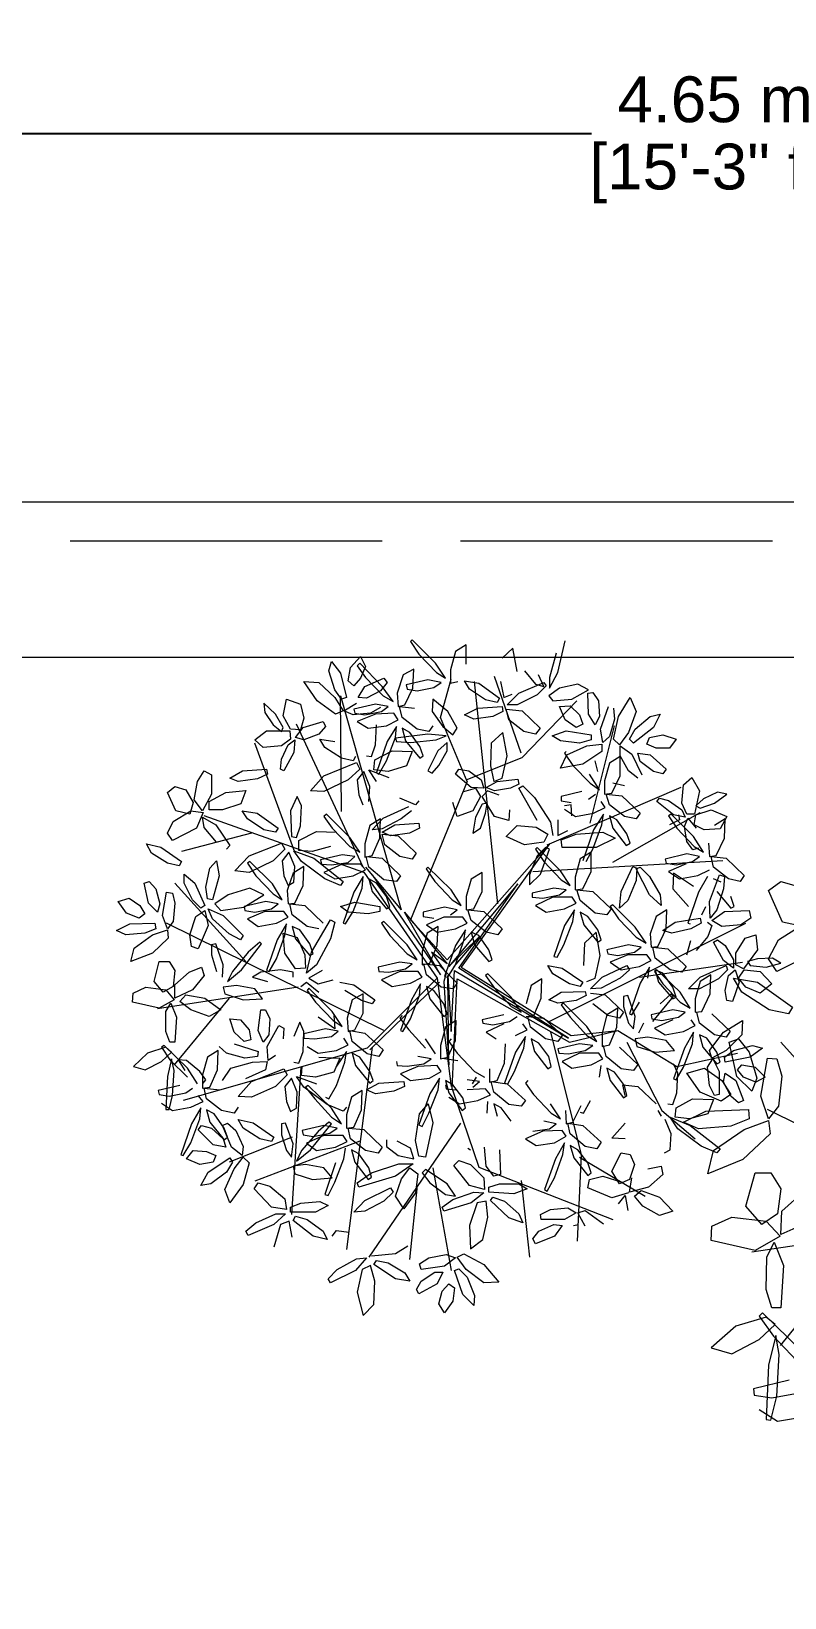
# Model space of a CAD drawing. Header units: metres. Extents: x 14 to 155, y 0 to 125.
# Drawn here: x 36.69 to 38.138, y 118.982 to 121.991 of the extents above; entities that cross this region are included whole.
import ezdxf

# ---------------------------------------------------------------- set-up
doc = ezdxf.new("R2010")
doc.units = ezdxf.units.M
doc.layers.get('Defpoints').update_dxf_attribs({"lineweight": 0})
doc.layers.add('Edges', color=7, linetype='Continuous')
doc.layers.add('PDF_Geometry', color=7, linetype='Continuous', true_color=0xc0c0c0)
doc.styles.add('TEXTS', font='swissl.ttf')
doc.dimstyles.new('Copy of DIMTEXT', dxfattribs={"dimscale": 0.3, "dimtxt": 0.22, "dimasz": 0.18, "dimexe": 0.05, "dimexo": 0.05, "dimgap": 0.05, "dimtad": 0, "dimzin": 1, "dimdsep": 46, "dimtxsty": 'TEXTS', "dimblk": 'ARCHTICK', "dimcen": 0.1, "dimclrd": 256, "dimclre": 6, "dimclrt": 7, "dimadec": 0, "dimazin": 0, "dimtfac": 0.15, "dimtix": 1, "dimtofl": 0, "dimtmove": 1, "dimatfit": 3, "dimldrblk": 'OPEN', "dimfxl": 0, "dimtolj": 1, "dimtzin": 0, "dimarcsym": 0})

# ---------------------------------------------------------------- blocks, each defined once
blk = doc.blocks.new('_ArchTick')
at = {"color": 0, "linetype": 'ByBlock', "const_width": 0.15}
blk.add_lwpolyline([(-0.5, -0.5), (0.5, 0.5)], dxfattribs=at)
blk = doc.blocks.new('*D14')
at = {"layer": 'Defpoints', "color": 0, "transparency": 16777216}
for p in [(40.3284, 121.7956), (40.3284, 121.795), (35.681, 121.6445)]:
    blk.add_point(p, dxfattribs=at)
at = {"layer": 'Edges', "color": 6, "lineweight": -2, "transparency": 16777216}
for p, q in [((35.681, 121.6645), (35.681, 121.815)), ((40.3284, 121.795), (40.3284, 121.775))]:
    blk.add_line(p, q, dxfattribs=at)
at = {"layer": 'Edges', "lineweight": -2, "transparency": 16777216}
for p, q in [((35.681, 121.795), (37.7672, 121.795)), ((40.3284, 121.795), (38.2422, 121.795))]:
    blk.add_line(p, q, dxfattribs=at)
at = {"layer": 'Edges', "lineweight": -2, "transparency": 16777216, "xscale": 0.072, "yscale": 0.072, "zscale": 0.072, "rotation": 180}
blk.add_blockref('_ArchTick', (35.681, 121.795), dxfattribs=at)
at = {"layer": 'Edges', "lineweight": -2, "transparency": 16777216, "xscale": 0.072, "yscale": 0.072, "zscale": 0.072}
blk.add_blockref('_ArchTick', (40.3284, 121.795), dxfattribs=at)
at = {"layer": 'Edges', "color": 7, "transparency": 16777216, "char_height": 0.088, "attachment_point": 5, "style": 'TEXTS'}
for s, insert in [('\\A1;4.65 m', (38.0047, 121.8602)), ('\\A1;[15\'-3" ft]', (38.0047, 121.7184))]:
    blk.add_mtext(s, dxfattribs=dict(at, insert=insert))
blk = doc.blocks.new('_Open')
at = {"color": 0, "linetype": 'ByBlock', "lineweight": -2}
for p, q in [((-1, 0.167), (0, 0)), ((-1, -0.167), (0, 0)), ((0, 0), (-1, 0))]:
    blk.add_line(p, q, dxfattribs=at)

msp = doc.modelspace()

# ---------------------------------------------------------------- linework, layer by layer
at = {"layer": 'PDF_Geometry', "color": 0, "lineweight": 5}
msp.add_lwpolyline([(18.7041, 90.0848), (18.4048, 90.3857), (18.4036, 121.0868), (40.4037, 121.0877), (40.4048, 90.3865), (40.1056, 90.3865), (40.1044, 120.7884), (18.7029, 120.7876), (18.7041, 90.3857)], dxfattribs=at)
at = {"layer": 'PDF_Geometry', "color": 0, "lineweight": 0}
for points in [[(36.7645, 121.0124), (37.3646, 121.0124)], [(37.5151, 121.0124), (38.1152, 121.0124)], [(37.6991, 120.7964), (37.6863, 120.75), (37.6863, 120.7292), (37.7023, 120.7595), (37.7167, 120.8204)], [(37.5262, 120.7756), (37.5262, 120.8124), (37.5054, 120.7996), (37.4958, 120.7643), (37.4958, 120.7387), (37.5103, 120.7419)], [(37.6239, 120.7611), (37.6159, 120.8059), (37.5951, 120.7867)], [(37.6383, 120.7627), (37.6591, 120.7371), (37.6751, 120.7324), (37.6654, 120.7548)], [(37.5278, 120.5499), (37.4766, 120.6731), (37.4974, 120.7467)], [(37.5871, 120.3147), (37.5422, 120.742)], [(37.6319, 120.6043), (37.5807, 120.7515)], [(37.5918, 120.7419), (37.5982, 120.7115), (37.6143, 120.7179)], [(37.2862, 120.4923), (37.2846, 120.7148), (37.4014, 120.3035)], [(37.3614, 120.6923), (37.3422, 120.6812), (37.3086, 120.6779), (37.291, 120.6859), (37.315, 120.7003)], [(37.4622, 120.6572), (37.4542, 120.6459), (37.4318, 120.6508), (37.4029, 120.6732), (37.3982, 120.694), (37.4269, 120.6907)], [(37.5262, 120.5531), (37.6335, 120.5963), (37.7391, 120.7052)], [(37.8095, 120.6907), (37.8111, 120.6699), (37.8016, 120.6364), (37.7887, 120.6251), (37.784, 120.6507), (37.8, 120.6939)], [(37.3278, 120.3851), (37.1998, 120.6603)], [(37.3342, 120.5995), (37.3438, 120.5979), (37.3518, 120.6203), (37.3534, 120.6587)], [(37.7647, 120.4698), (37.8111, 120.6571)], [(37.1966, 120.4139), (37.1198, 120.6235)], [(37.3134, 120.5979), (37.3086, 120.5899), (37.2862, 120.5947), (37.2541, 120.6155), (37.2446, 120.6315), (37.2734, 120.6267)], [(37.7183, 120.6076), (37.7151, 120.6044), (37.7312, 120.5804), (37.7647, 120.5467), (37.7824, 120.534), (37.7631, 120.5643)], [(37.856, 120.5563), (37.8383, 120.5707), (37.8224, 120.5995), (37.8224, 120.6187), (37.8448, 120.6027), (37.8639, 120.5627)], [(37.7791, 120.5691), (37.7743, 120.5899)], [(37.339, 120.5115), (37.3406, 120.5402), (37.3294, 120.5691), (37.3166, 120.5531), (37.3198, 120.5243), (37.3277, 120.5051)], [(37.3534, 120.5499), (37.339, 120.5723), (37.3774, 120.5579)], [(37.5279, 120.5499), (37.4191, 120.2842), (37.4895, 120.2074), (37.6864, 120.4299), (37.5167, 120.193), (37.7279, 120.0617)], [(37.8304, 120.5419), (37.808, 120.5467)], [(37.435, 120.5131), (37.4286, 120.5051), (37.3983, 120.5179)], [(37.5214, 120.5307), (37.5439, 120.5371), (37.5534, 120.5211), (37.5391, 120.4938), (37.5086, 120.4827), (37.5006, 120.5099)], [(37.6095, 120.4955), (37.6079, 120.4747), (37.5807, 120.4827), (37.5567, 120.5211), (37.5679, 120.5324)], [(37.5679, 120.5323), (37.5887, 120.5243)], [(37.6623, 120.4747), (37.627, 120.5372), (37.6351, 120.5419), (37.6575, 120.5195), (37.6879, 120.4715), (37.6927, 120.4459)], [(37.6815, 120.4283), (37.9391, 120.5388)], [(37.7487, 120.5307), (37.7087, 120.5211), (37.7087, 120.5131), (37.7279, 120.5099)], [(37.7615, 120.5163), (37.7744, 120.5259)], [(37.3294, 120.3754), (37.0222, 120.4843)], [(37.4207, 120.4939), (37.4014, 120.4779), (37.3647, 120.4587), (37.3455, 120.4571), (37.3663, 120.4795), (37.4159, 120.5019)], [(37.7295, 120.4843), (37.7279, 120.5051), (37.715, 120.5035)], [(37.7151, 120.4971), (37.736, 120.4827), (37.7711, 120.4892)], [(37.7567, 120.3962), (37.7695, 120.4202), (37.7871, 120.4667), (37.7902, 120.4875), (37.7711, 120.4571), (37.7503, 120.3978)], [(37.7711, 120.4891), (37.7935, 120.5002), (37.7856, 120.5115)], [(37.808, 120.3947), (37.976, 120.4907)], [(37.9343, 120.4859), (37.9359, 120.4763), (37.9167, 120.4667)], [(37.0461, 120.4331), (37.0221, 120.4618), (37.0189, 120.4811), (37.0445, 120.4666), (37.0717, 120.4267), (37.0653, 120.4202)], [(37.2654, 120.4251), (37.2302, 120.4155), (37.2046, 120.4171), (37.2046, 120.4364), (37.2382, 120.4539), (37.2766, 120.4523)], [(37.7023, 120.4763), (37.7023, 120.4459), (37.7215, 120.4555)], [(37.9728, 120.4219), (37.9616, 120.4187), (37.9504, 120.4347), (37.9456, 120.4635), (37.952, 120.4795), (37.968, 120.4603)], [(37.992, 120.4315), (37.9936, 120.4059), (38.0064, 120.4075), (38.0224, 120.4411), (38.024, 120.4779), (38.0032, 120.4651)], [(37.1133, 120.4507), (36.9789, 120.4154)], [(37.6543, 120.377), (38.0192, 120.3979)], [(37.3294, 120.3755), (37.4703, 120.1723), (37.3358, 120.0378), (36.9822, 119.937)], [(37.3326, 120.3851), (37.4014, 120.3034)], [(37.3454, 120.3706), (37.4766, 120.1786), (37.4078, 120.2986), (37.4895, 120.1994), (37.4591, 120.2219), (37.4879, 120.1818), (37.4831, 120.1659)], [(37.9488, 120.3915), (37.9152, 120.377), (37.9359, 120.3627), (37.9712, 120.3691), (37.9936, 120.3803)], [(37.9631, 120.3483), (37.9247, 120.3738), (37.9231, 120.3435), (37.9536, 120.3098)], [(37.9903, 120.3675), (37.9727, 120.3371), (37.9519, 120.2778), (37.9568, 120.2763)], [(38.016, 120.3563), (38.0016, 120.3627)], [(37.1022, 120.2042), (36.9661, 120.3547)], [(37.5119, 120.1914), (37.6255, 120.353), (37.4927, 120.1946), (37.5503, 120.2506), (37.5023, 120.1946)], [(38.0079, 120.3387), (38.0351, 120.3067), (38.0415, 120.3099)], [(37.243, 120.2667), (37.2206, 120.2714), (37.1918, 120.2938), (37.187, 120.3147), (37.2158, 120.3115), (37.251, 120.2778)], [(37.4959, 120.2939), (37.5087, 120.3034), (37.4847, 120.3083), (37.4431, 120.2986), (37.4431, 120.2907), (37.4639, 120.2875)], [(37.9792, 120.2939), (37.9871, 120.3099)], [(38.0416, 120.3099), (38.0352, 120.3291)], [(37.3678, 120.0714), (36.9501, 120.2778)], [(37.6831, 120.0874), (38.064, 120.2778)], [(37.9984, 120.2731), (37.9904, 120.2523), (37.968, 120.2251)], [(37.9903, 120.2794), (37.9983, 120.2731)], [(37.7583, 120.1658), (37.7743, 120.1722), (37.7839, 120.2154), (37.7759, 120.2602), (37.7535, 120.2394), (37.7519, 120.1962)], [(37.9504, 120.217), (37.9583, 120.2442)], [(37.0574, 120.1738), (37.059, 120.1978), (37.0445, 120.2379), (37.0366, 120.2363)], [(37.0366, 120.2362), (37.0366, 120.217), (37.0461, 120.185)], [(37.1934, 120.1738), (37.1934, 120.1834), (37.1694, 120.1883), (37.131, 120.1834), (37.115, 120.1738), (37.1438, 120.1659)], [(37.2494, 120.1866), (37.2238, 120.1722), (37.2414, 120.161), (37.2702, 120.169)], [(37.4911, 120.177), (37.4975, 120.0698), (37.5039, 120.1866)], [(37.5038, 120.1866), (37.7231, 120.057), (37.5118, 120.1914)], [(37.8751, 120.1723), (37.8783, 120.1931), (37.8607, 120.1627), (37.8398, 120.1035), (37.8447, 120.1019)], [(37.8592, 120.1739), (38.0576, 120.2027)], [(37.203, 120.1546), (36.9325, 120.113)], [(37.2079, 120.1562), (37.219, 120.1642), (37.243, 120.145)], [(37.283, 120.1642), (37.3102, 120.1594), (37.3503, 120.1306), (37.3455, 120.1226)], [(37.4751, 120.1642), (37.3406, 120.0345)], [(37.4703, 120.1723), (37.4975, 119.9642)], [(37.483, 120.1658), (37.4926, 120.0058), (37.491, 120.177)], [(37.4992, 119.9593), (37.5087, 120.1706), (37.7247, 120.049), (37.8175, 120.0714), (37.9312, 120.0026), (38.048, 120.0282)], [(37.6415, 120.0986), (37.6559, 120.1002), (37.6702, 120.1338), (37.6718, 120.1706), (37.651, 120.1578), (37.6415, 120.1226)], [(37.0702, 120.1338), (36.9646, 120.0057)], [(37.3454, 120.1226), (37.3246, 120.1289), (37.2926, 120.1482)], [(37.7648, 120.1434), (37.7935, 120.1402), (37.8288, 120.1066), (37.8207, 120.0954), (37.7983, 120.1002), (37.7695, 120.1226)], [(37.8447, 120.1018), (37.8592, 120.1258)], [(37.8848, 120.089), (37.9248, 120.137), (37.92, 120.1418)], [(37.9199, 120.1418), (37.8991, 120.1226)], [(37.2718, 120.1002), (37.2734, 120.0746), (37.2414, 120.097)], [(37.403, 120.1002), (37.3983, 120.0954), (37.4159, 120.073), (37.4479, 120.0377)], [(37.5982, 120.1018), (37.5566, 120.0922), (37.5582, 120.0857)], [(37.5583, 120.0858), (37.5775, 120.0826), (37.6095, 120.089), (37.6239, 120.0987)], [(37.9232, 120.0922), (37.8879, 120.0762), (37.9088, 120.0634), (37.944, 120.0698)], [(37.9439, 120.0698), (37.9663, 120.081), (37.9584, 120.0922)], [(37.9984, 120.1035), (38.0336, 120.0699), (38.0256, 120.0587), (38.0032, 120.0634), (37.9744, 120.0858), (37.9696, 120.1066)], [(37.1598, 120.0234), (37.1453, 120.0138), (37.1437, 120.041), (37.1661, 120.081), (37.1758, 120.0761), (37.1742, 120.0553)], [(37.195, 120.0105), (37.2046, 120.0089), (37.2126, 120.0313), (37.2142, 120.0698), (37.2062, 120.0873), (37.195, 120.0601)], [(37.5982, 120.0842), (37.5647, 120.0682), (37.5838, 120.0554)], [(37.6207, 120.0618), (37.6431, 120.073), (37.6351, 120.0842)], [(37.6879, 120.0682), (37.7471, 119.833), (37.7392, 119.6666)], [(37.7279, 120.0618), (37.8175, 120.0714)], [(37.8671, 120.0858), (37.8576, 120.0666)], [(37.0094, 119.969), (36.9902, 119.9994), (36.9453, 120.0426), (36.9406, 120.0394), (36.9566, 120.0154), (36.9902, 119.9817)], [(37.0798, 120.0458), (37.1262, 120.0313), (37.1246, 120.0218), (37.1006, 120.0186), (37.0654, 120.0281), (37.051, 120.041)], [(37.2206, 120.041), (37.2414, 120.0281), (37.2766, 120.033)], [(37.2559, 119.9434), (37.2622, 119.9402), (37.2767, 119.9658), (37.2927, 120.0106), (37.2959, 120.0314), (37.2767, 120.0027)], [(37.2766, 120.0329), (37.299, 120.0441), (37.291, 120.0569)], [(37.3454, 120.0394), (37.2958, 119.6505)], [(37.4671, 120.0266), (37.4479, 120.0553)], [(37.4975, 120.0553), (37.4927, 120.0506), (37.5087, 120.0282), (37.5423, 119.9929), (37.5615, 119.9818)], [(37.5711, 119.9978), (37.5711, 119.9722), (37.5855, 119.9754), (37.5998, 120.009), (37.6014, 120.0458)], [(37.8207, 120.0394), (37.856, 120.0059), (37.8479, 119.9946), (37.8239, 119.9978), (37.7951, 120.0218), (37.7903, 120.0426)], [(37.8352, 120.049), (37.9024, 119.9177), (37.9664, 119.8634)], [(38.3568, 119.7977), (38.1311, 120.049)], [(37.0205, 119.9706), (37.0253, 119.977), (37.0142, 119.993), (36.9886, 120.0138), (36.9725, 120.0154), (36.9853, 119.9946)], [(37.0574, 119.9754), (37.0734, 119.9994), (37.115, 120.0106)], [(37.1149, 120.0105), (37.1437, 120.0121), (37.1405, 119.9961), (37.1021, 119.9785)], [(37.2079, 120.001), (37.1902, 119.7177)], [(37.243, 120.0202), (37.283, 120.0186), (37.2718, 119.9914), (37.2366, 119.9817), (37.2095, 119.9849), (37.211, 120.0026)], [(37.3918, 120.0122), (37.3934, 120.0042), (37.4126, 120.0027), (37.4446, 120.0074), (37.459, 120.017), (37.4334, 120.0218)], [(37.4798, 120.0186), (37.5102, 120.0138)], [(37.7823, 119.9818), (37.7855, 120.0042)], [(37.9135, 119.9306), (37.9231, 119.929), (37.9312, 119.9514), (37.9328, 119.9898), (37.9247, 120.0074)], [(37.2958, 119.9242), (37.2894, 119.9162), (37.259, 119.929), (37.2141, 119.9626), (37.1998, 119.9834), (37.2381, 119.969)], [(37.5391, 119.9625), (37.5519, 119.9737), (37.5279, 119.977)], [(37.5455, 119.9818), (37.5375, 119.9689)], [(37.6447, 119.9754), (37.6399, 119.9706), (37.6558, 119.9482), (37.6895, 119.9129), (37.7071, 119.9018), (37.6879, 119.9306)], [(36.9757, 119.9658), (36.9341, 119.9562), (36.9357, 119.9482)], [(36.9358, 119.9482), (36.955, 119.945), (36.987, 119.9514), (36.9998, 119.961)], [(36.9406, 119.9321), (36.9614, 119.9177), (36.9965, 119.9242), (37.0205, 119.9353), (37.011, 119.9466)], [(37.0878, 119.9242), (37.0798, 119.9129), (37.0558, 119.9178), (37.0269, 119.9402), (37.0221, 119.961), (37.0525, 119.9577)], [(37.4863, 119.9674), (37.4879, 119.9594)], [(37.4879, 119.9593), (37.5071, 119.9578)], [(37.4927, 119.9434), (37.5135, 119.9306), (37.5487, 119.937)], [(37.4991, 119.9593), (37.5503, 119.8089)], [(37.5487, 119.9369), (37.5727, 119.9481), (37.5631, 119.9593), (37.5278, 119.9578)], [(37.832, 119.9466), (37.8272, 119.9674), (37.856, 119.9642), (37.8912, 119.9306)], [(37.5663, 119.9129), (37.5679, 119.9353)], [(37.6127, 119.897), (37.5935, 119.9226), (37.5791, 119.9306), (37.5855, 119.9066)], [(37.7168, 119.9177), (37.7184, 119.8921), (37.7312, 119.8953), (37.7471, 119.9273)], [(37.7455, 119.9145), (37.7519, 119.9129), (37.7648, 119.9369)], [(37.8943, 119.9177), (37.9007, 119.9066)], [(38.8018, 119.5754), (38.1056, 119.9194)], [(37.5151, 119.8937), (37.339, 119.6361)], [(37.6543, 119.8778), (37.6863, 119.8826), (37.6991, 119.8922), (37.6751, 119.897)], [(37.832, 119.8634), (37.8064, 119.8649), (37.832, 119.8937)], [(37.9072, 119.8362), (37.9184, 119.8425), (37.92, 119.873), (37.9088, 119.9002)], [(37.1918, 119.8665), (37.0702, 119.8185)], [(37.3214, 119.8586), (37.1197, 119.7818)], [(37.3727, 119.8617), (37.3727, 119.8489), (37.3951, 119.8314), (37.4255, 119.8249), (37.4191, 119.8457), (37.3935, 119.8586)], [(37.2607, 119.7545), (37.2735, 119.7801), (37.291, 119.8249), (37.2942, 119.8457)], [(37.5294, 119.8457), (37.5342, 119.8425)], [(37.5903, 119.8425), (37.5919, 119.7945), (37.5791, 119.7913), (37.5647, 119.8106), (37.5615, 119.8473)], [(37.7439, 119.8282), (37.8704, 119.753)], [(37.275, 119.8169), (37.2542, 119.7561), (37.2606, 119.7545)], [(37.4622, 119.8074), (37.4975, 119.6105)], [(37.5503, 119.809), (37.8079, 119.7082)], [(37.8384, 119.7594), (37.8064, 119.7498), (37.76, 119.7689), (37.7632, 119.785), (37.7888, 119.7913), (37.8256, 119.7802)], [(37.8751, 119.8058), (37.9007, 119.8106), (37.9039, 119.7945), (37.8767, 119.7705), (37.8399, 119.761), (37.8447, 119.7882)], [(37.4318, 119.7737), (37.4174, 119.6313)], [(37.6319, 119.7834), (37.648, 119.6362)], [(37.8191, 119.7386), (37.832, 119.7546), (37.8368, 119.7257)], [(37.1918, 119.6745), (37.1855, 119.7049), (37.1694, 119.6985), (37.1566, 119.6553)], [(37.7551, 119.6953), (37.7407, 119.7209), (37.7551, 119.7257), (37.7904, 119.7001)], [(38.5265, 119.713), (38.0752, 119.6458)], [(37.2686, 119.6761), (37.2766, 119.6874), (37.3006, 119.6841)], [(37.7327, 119.6969), (37.7423, 119.6985)], [(38.304, 119.6793), (38.1296, 119.4665)], [(37.4142, 119.6569), (37.3902, 119.6425), (37.3438, 119.6377)], [(38.2033, 119.4057), (38.1713, 119.4553), (38.096, 119.5288), (38.0896, 119.5225), (38.1168, 119.484), (38.1729, 119.4249)], [(38.1472, 119.3993), (38.0784, 119.3832), (38.08, 119.3705), (38.1135, 119.3657), (38.1664, 119.3753), (38.1888, 119.3929)], [(38.0896, 119.3432), (38.1249, 119.3208), (38.1825, 119.3304)]]:
    msp.add_lwpolyline(points, dxfattribs=at)
for points in [[(37.4191, 120.8188), (37.4351, 120.7948), (37.4687, 120.7595), (37.4863, 120.7484), (37.4671, 120.7772), (37.4222, 120.822)], [(37.323, 120.7484), (37.3101, 120.7339), (37.299, 120.7436), (37.3037, 120.7692), (37.323, 120.79), (37.3325, 120.7708)], [(37.2862, 120.7083), (37.2734, 120.726), (37.2622, 120.7627), (37.267, 120.7803), (37.2846, 120.7579), (37.2958, 120.7115)], [(37.3166, 120.7724), (37.3326, 120.75), (37.3662, 120.7147), (37.3854, 120.7036), (37.3646, 120.7323), (37.3214, 120.7772)], [(37.3935, 120.7195), (37.3951, 120.6939), (37.4079, 120.6971), (37.4238, 120.7291), (37.4254, 120.7659), (37.4047, 120.7547)], [(37.2734, 120.7115), (37.2894, 120.6859), (37.275, 120.6796), (37.2398, 120.7051), (37.2141, 120.7419), (37.243, 120.7403)], [(37.3742, 120.7403), (37.3614, 120.7243), (37.3342, 120.7099), (37.3183, 120.7115), (37.331, 120.7323), (37.3679, 120.7483)], [(37.4126, 120.7276), (37.4318, 120.7244), (37.4638, 120.7308), (37.4782, 120.7404), (37.4526, 120.7452), (37.411, 120.7355)], [(37.5855, 120.702), (37.5631, 120.7068), (37.5327, 120.7276), (37.523, 120.7436), (37.5502, 120.7388), (37.5903, 120.7099)], [(37.6799, 120.7339), (37.6623, 120.7163), (37.6239, 120.6971), (37.6047, 120.6971), (37.6271, 120.7195), (37.6751, 120.7403)], [(37.7055, 120.7292), (37.6847, 120.7147), (37.6926, 120.7052), (37.7295, 120.7084), (37.7614, 120.726), (37.7407, 120.7371)], [(37.155, 120.6587), (37.171, 120.6459), (37.1742, 120.654), (37.1597, 120.6795), (37.1373, 120.7004), (37.1389, 120.6827)], [(37.2142, 120.6715), (37.2078, 120.6491), (37.1886, 120.6507), (37.1742, 120.6763), (37.1806, 120.7083), (37.2078, 120.6987)], [(37.3118, 120.6811), (37.331, 120.678), (37.363, 120.6843), (37.3758, 120.694), (37.3518, 120.6988), (37.3102, 120.6891)], [(37.4814, 120.6556), (37.5006, 120.6395), (37.5086, 120.6524), (37.491, 120.6843), (37.4622, 120.7083), (37.4606, 120.6843)], [(37.5966, 120.6843), (37.5774, 120.6748), (37.5407, 120.6699), (37.523, 120.678), (37.5486, 120.6907), (37.595, 120.6939)], [(37.7439, 120.678), (37.7503, 120.6604), (37.7375, 120.654), (37.7167, 120.6684), (37.7055, 120.694), (37.7263, 120.6956)], [(37.7695, 120.7211), (37.7807, 120.7051), (37.7824, 120.6747), (37.7743, 120.6587), (37.7615, 120.6795), (37.7599, 120.7195)], [(37.8383, 120.6443), (37.8207, 120.6203), (37.8095, 120.6315), (37.8191, 120.6747), (37.8415, 120.7115), (37.8528, 120.6844)], [(37.2558, 120.6556), (37.243, 120.6411), (37.2142, 120.63), (37.1982, 120.6347), (37.2126, 120.654), (37.2511, 120.6651)], [(37.3727, 120.6572), (37.3951, 120.6683), (37.3871, 120.6812), (37.3518, 120.6796), (37.3167, 120.6651), (37.3374, 120.6524)], [(37.6591, 120.6411), (37.6367, 120.6459), (37.6079, 120.6683), (37.6031, 120.6891), (37.6335, 120.6859), (37.6686, 120.6524)], [(37.8399, 120.6316), (37.8511, 120.6508), (37.88, 120.6748), (37.8992, 120.6796), (37.8863, 120.654), (37.8479, 120.6236)], [(37.1886, 120.6315), (37.171, 120.6187), (37.1358, 120.6155), (37.1198, 120.63), (37.1422, 120.6476), (37.187, 120.6476)], [(37.3582, 120.5643), (37.3727, 120.5899), (37.3902, 120.6347), (37.3918, 120.6556), (37.3742, 120.6268), (37.3534, 120.5675)], [(37.3918, 120.6267), (37.419, 120.6251), (37.4686, 120.6299), (37.4878, 120.6378), (37.4526, 120.6411), (37.3902, 120.6331)], [(37.4431, 120.5995), (37.4367, 120.6171), (37.4175, 120.6443), (37.403, 120.6523), (37.4095, 120.6283), (37.4367, 120.5947)], [(37.5726, 120.5803), (37.579, 120.5499), (37.595, 120.5563), (37.6046, 120.5995), (37.5966, 120.6443), (37.5742, 120.6235)], [(37.7663, 120.6299), (37.7439, 120.6235), (37.7071, 120.6283), (37.6911, 120.6378), (37.7183, 120.6475), (37.7663, 120.6394)], [(37.8911, 120.614), (37.8735, 120.6219), (37.8783, 120.6348), (37.904, 120.6395), (37.9296, 120.6316), (37.9167, 120.614)], [(37.1694, 120.5739), (37.171, 120.5931), (37.1838, 120.6203), (37.1966, 120.6299), (37.195, 120.6059), (37.1758, 120.5707)], [(37.3758, 120.5691), (37.3487, 120.5723), (37.3502, 120.5915), (37.3838, 120.6091), (37.4222, 120.6076), (37.4111, 120.5803)], [(37.4606, 120.5659), (37.4734, 120.5804), (37.4894, 120.6092), (37.4894, 120.6252), (37.4718, 120.6092), (37.4526, 120.5707)], [(37.7583, 120.6187), (37.787, 120.6219), (37.787, 120.6076), (37.7503, 120.5835), (37.7071, 120.5755), (37.7198, 120.6011)], [(37.904, 120.5644), (37.8863, 120.5691), (37.8607, 120.5884), (37.856, 120.6044), (37.88, 120.6012), (37.9103, 120.5739)], [(37.1438, 120.5643), (37.1246, 120.5548), (37.0878, 120.5499), (37.0718, 120.5564), (37.0958, 120.5707), (37.1422, 120.5739)], [(37.3214, 120.5739), (37.299, 120.5531), (37.2526, 120.5307), (37.227, 120.5323), (37.2526, 120.561), (37.315, 120.5867)], [(37.5119, 120.5739), (37.5311, 120.5707), (37.5551, 120.5531), (37.5599, 120.5371), (37.5359, 120.5387), (37.5055, 120.5643)], [(37.7919, 120.5515), (37.7919, 120.5259), (37.8064, 120.5275), (37.8223, 120.5611), (37.8223, 120.5979), (37.8015, 120.5851)], [(37.0094, 120.5499), (37.0222, 120.5707), (37.0365, 120.5627), (37.0365, 120.5259), (37.0189, 120.4939), (37.003, 120.5146)], [(37.6271, 120.5451), (37.6111, 120.5372), (37.5807, 120.5323), (37.5647, 120.5387), (37.5855, 120.5499), (37.6255, 120.5547)], [(37.9504, 120.4875), (37.9408, 120.5083), (37.944, 120.5434), (37.9599, 120.5579), (37.9744, 120.5323), (37.9648, 120.4875)], [(36.9661, 120.5403), (36.987, 120.5339), (37.0014, 120.5099), (36.9949, 120.4875), (36.9677, 120.4939), (36.9517, 120.5291)], [(37.0574, 120.4955), (37.0318, 120.4955), (37.0318, 120.5115), (37.0637, 120.5291), (37.1022, 120.5324), (37.0926, 120.5068)], [(37.1998, 120.4426), (37.2077, 120.465), (37.2093, 120.5035), (37.2014, 120.521), (37.1886, 120.4938), (37.1902, 120.4442)], [(37.8528, 120.4779), (37.8304, 120.4827), (37.8016, 120.5051), (37.7951, 120.5259), (37.8256, 120.5227), (37.8607, 120.4892)], [(37.8975, 120.5179), (37.9151, 120.5132), (37.9407, 120.4955), (37.9471, 120.4811), (37.9247, 120.486), (37.8927, 120.5116)], [(37.9823, 120.5164), (37.9679, 120.5035), (37.976, 120.4987), (38.0032, 120.5084), (38.0272, 120.5259), (38.0095, 120.5292)], [(36.9517, 120.4507), (36.963, 120.4731), (36.9965, 120.4939), (37.0205, 120.4907), (37.0077, 120.4603), (36.9613, 120.4363)], [(37.1597, 120.4523), (37.1373, 120.4571), (37.1054, 120.4779), (37.0957, 120.4939), (37.1245, 120.4891), (37.1645, 120.4603)], [(37.2526, 120.4827), (37.2686, 120.4603), (37.3022, 120.425), (37.3214, 120.4139), (37.3022, 120.4426), (37.2573, 120.4875)], [(37.5631, 120.4891), (37.5663, 120.5083), (37.5567, 120.5067), (37.5439, 120.4811), (37.5391, 120.4506), (37.5535, 120.4603)], [(37.8415, 120.4315), (37.8351, 120.4491), (37.8159, 120.4763), (37.8015, 120.4843), (37.808, 120.4603), (37.8336, 120.4267)], [(37.9151, 120.4843), (37.9312, 120.4603), (37.9647, 120.425), (37.9823, 120.4139), (37.9631, 120.4443), (37.9199, 120.4875)], [(37.9839, 120.4571), (37.9647, 120.4667), (37.9679, 120.4859), (37.9968, 120.4955), (38.0272, 120.4827), (38.0143, 120.4587)], [(37.331, 120.4299), (37.331, 120.4043), (37.3455, 120.4075), (37.3598, 120.4411), (37.3614, 120.4779), (37.3406, 120.4651)], [(37.4366, 120.4603), (37.4174, 120.4507), (37.3806, 120.4458), (37.3646, 120.4523), (37.3886, 120.4666), (37.435, 120.4698)], [(37.6607, 120.4619), (37.6831, 120.449), (37.6751, 120.4331), (37.6383, 120.4283), (37.603, 120.4442), (37.6238, 120.4651)], [(37.7087, 120.4379), (37.7375, 120.449), (37.7886, 120.4523), (37.8127, 120.4411), (37.7759, 120.4234), (37.7103, 120.4234)], [(36.9741, 120.3882), (36.9517, 120.393), (36.9213, 120.4122), (36.9117, 120.4299), (36.9389, 120.4235), (36.9789, 120.3962)], [(37.1774, 120.4202), (37.155, 120.3978), (37.1086, 120.3754), (37.0814, 120.3786), (37.1086, 120.4074), (37.171, 120.4315)], [(37.4223, 120.401), (37.3983, 120.4058), (37.3695, 120.4282), (37.3646, 120.449), (37.3951, 120.4458), (37.4302, 120.4123)], [(37.6783, 120.4234), (37.6623, 120.4074), (37.6479, 120.3706), (37.6479, 120.3514), (37.6687, 120.3722), (37.6863, 120.4202)], [(37.6591, 120.4202), (37.6751, 120.3962), (37.7087, 120.361), (37.7263, 120.3498), (37.7071, 120.3786), (37.6623, 120.4234)], [(37.0286, 120.3242), (37.0254, 120.3466), (37.0334, 120.3835), (37.0462, 120.3978), (37.051, 120.369), (37.0382, 120.3226)], [(37.1054, 120.393), (37.1214, 120.369), (37.155, 120.3338), (37.1726, 120.3226), (37.1534, 120.353), (37.1102, 120.3962)], [(37.1758, 120.369), (37.1837, 120.3498), (37.195, 120.3562), (37.1966, 120.3867), (37.1853, 120.4139), (37.1726, 120.3978)], [(37.2846, 120.3498), (37.2543, 120.3627), (37.2094, 120.3962), (37.195, 120.417), (37.2334, 120.4026), (37.2894, 120.3578)], [(37.2478, 120.3914), (37.267, 120.3899), (37.299, 120.3946), (37.3118, 120.4059), (37.2878, 120.4091), (37.2462, 120.3994)], [(37.3918, 120.3579), (37.3678, 120.3611), (37.339, 120.3851), (37.3341, 120.4059), (37.3646, 120.4027), (37.3998, 120.369)], [(37.7359, 120.3659), (37.7359, 120.3419), (37.7503, 120.3435), (37.7662, 120.377), (37.7662, 120.4139), (37.7454, 120.4011)], [(37.9103, 120.3931), (37.9296, 120.3899), (37.9615, 120.3963), (37.9744, 120.4059), (37.9504, 120.4107), (37.9087, 120.401)], [(38.0528, 120.3579), (38.0303, 120.3627), (38.0016, 120.3851), (37.9968, 120.4059), (38.0256, 120.4027), (38.0607, 120.3691)], [(37.0157, 120.3066), (36.9997, 120.3226), (36.9838, 120.3546), (36.9838, 120.3722), (37.0046, 120.3546), (37.0237, 120.3114)], [(37.1822, 120.3403), (37.1838, 120.3147), (37.1966, 120.3163), (37.2125, 120.3498), (37.2141, 120.3867), (37.1934, 120.3738)], [(37.3086, 120.369), (37.3326, 120.3803), (37.3231, 120.3914), (37.2878, 120.3914), (37.2527, 120.3754), (37.2734, 120.3627)], [(37.2942, 120.2762), (37.3086, 120.3002), (37.3262, 120.345), (37.3278, 120.3674), (37.3102, 120.3371), (37.2894, 120.2778)], [(37.379, 120.3099), (37.3727, 120.3291), (37.3534, 120.3547), (37.339, 120.3627), (37.3455, 120.3387), (37.3727, 120.3051)], [(37.4494, 120.3819), (37.4655, 120.3579), (37.499, 120.3226), (37.5167, 120.3115), (37.4975, 120.3419), (37.4526, 120.3851)], [(37.5262, 120.329), (37.5262, 120.3034), (37.5407, 120.305), (37.5566, 120.3386), (37.5566, 120.3754), (37.5358, 120.3626)], [(37.8544, 120.3835), (37.8528, 120.3595), (37.8367, 120.3211), (37.8208, 120.3067), (37.824, 120.3387), (37.8464, 120.3867)], [(37.8607, 120.3851), (37.8784, 120.3675), (37.8992, 120.3323), (37.9008, 120.3115), (37.8784, 120.3323), (37.8528, 120.3819)], [(38.0224, 120.3675), (38.0208, 120.3435), (38.0079, 120.3034), (37.9952, 120.2875), (37.9936, 120.3195), (38.0128, 120.3707)], [(36.9166, 120.3579), (36.9294, 120.3434), (36.9374, 120.3147), (36.9326, 120.2986), (36.915, 120.3162), (36.907, 120.3547)], [(36.9614, 120.3355), (36.9661, 120.3162), (36.963, 120.2811), (36.9518, 120.2666), (36.9421, 120.2922), (36.9502, 120.3371)], [(37.0685, 120.3322), (37.0429, 120.3146), (37.0541, 120.3018), (37.0989, 120.3082), (37.1373, 120.3322), (37.1102, 120.345)], [(37.6527, 120.3274), (37.6735, 120.3258), (37.7055, 120.3322), (37.7183, 120.3419), (37.6943, 120.3451), (37.6527, 120.3354)], [(37.7967, 120.2939), (37.7743, 120.2971), (37.7455, 120.3211), (37.7391, 120.3419), (37.7695, 120.3387), (37.8047, 120.3051)], [(38.1312, 120.3579), (38.1648, 120.3484), (38.1905, 120.3051), (38.1792, 120.2699), (38.1344, 120.2795), (38.1072, 120.3403)], [(36.8989, 120.3115), (36.9085, 120.2954), (36.8973, 120.2875), (36.8733, 120.297), (36.8573, 120.3194), (36.8781, 120.3259)], [(36.9981, 120.233), (36.9949, 120.2554), (37.0061, 120.2907), (37.0237, 120.3018), (37.0301, 120.273), (37.011, 120.2282)], [(37.0925, 120.2458), (37.0701, 120.2571), (37.0382, 120.2859), (37.0301, 120.3051), (37.059, 120.2922), (37.0973, 120.2538)], [(37.1006, 120.3018), (37.1198, 120.2986), (37.1518, 120.305), (37.1646, 120.3147), (37.1406, 120.3194), (37.099, 120.3098)], [(37.3598, 120.3002), (37.3374, 120.2954), (37.299, 120.2986), (37.2846, 120.3098), (37.3118, 120.3179), (37.3598, 120.3098)], [(37.5871, 120.2554), (37.5647, 120.2602), (37.5359, 120.2826), (37.5294, 120.3034), (37.5599, 120.3002), (37.5951, 120.2667)], [(37.7151, 120.305), (37.7376, 120.3162), (37.7296, 120.3274), (37.6927, 120.3274), (37.6592, 120.3114), (37.6799, 120.2986)], [(37.7007, 120.2122), (37.7136, 120.2362), (37.7311, 120.281), (37.7343, 120.3034), (37.7152, 120.2731), (37.6943, 120.2138)], [(37.8031, 120.3099), (37.8191, 120.2859), (37.8527, 120.2507), (37.8719, 120.2395), (37.8511, 120.2699), (37.8079, 120.3131)], [(37.88, 120.257), (37.8816, 120.2314), (37.8944, 120.233), (37.9103, 120.2666), (37.9119, 120.3034), (37.8911, 120.2906)], [(38.0736, 120.2875), (38.0544, 120.2747), (38.0176, 120.2715), (37.9984, 120.2827), (38.0224, 120.3003), (38.0704, 120.3019)], [(36.9293, 120.2666), (36.9085, 120.2587), (36.8716, 120.2554), (36.8541, 120.2635), (36.8797, 120.2762), (36.9277, 120.2778)], [(37.1613, 120.2778), (37.1838, 120.289), (37.1758, 120.3002), (37.1389, 120.3002), (37.1054, 120.2858), (37.1261, 120.2714)], [(37.147, 120.185), (37.1614, 120.209), (37.1774, 120.2538), (37.1806, 120.2762), (37.163, 120.2458), (37.1422, 120.1866)], [(37.2734, 120.2794), (37.2654, 120.2474), (37.2381, 120.1978), (37.219, 120.1818), (37.2286, 120.2218), (37.2654, 120.2842)], [(37.363, 120.2778), (37.379, 120.2538), (37.4126, 120.2186), (37.4318, 120.2074), (37.4126, 120.2362), (37.3678, 120.281)], [(37.5054, 120.2667), (37.5278, 120.2778), (37.5199, 120.2891), (37.483, 120.2891), (37.4495, 120.2746), (37.4702, 120.2603)], [(37.7856, 120.2459), (37.7792, 120.2651), (37.76, 120.2907), (37.7455, 120.2986), (37.752, 120.2746), (37.7792, 120.2411)], [(37.9776, 120.2778), (37.9583, 120.2667), (37.9216, 120.2586), (37.904, 120.2634), (37.928, 120.2794), (37.976, 120.2874)], [(38.1072, 120.209), (38.1265, 120.2459), (38.1824, 120.281), (38.2209, 120.2747), (38.2, 120.2235), (38.1233, 120.185)], [(36.9229, 120.2554), (36.9517, 120.265), (36.9533, 120.249), (36.9229, 120.2201), (36.8813, 120.2042), (36.8877, 120.2298)], [(37.2158, 120.217), (37.2174, 120.1914), (37.1982, 120.1898), (37.1774, 120.2202), (37.1742, 120.2586), (37.2014, 120.2505)], [(37.2318, 120.2187), (37.2254, 120.2379), (37.2062, 120.2651), (37.1917, 120.2714), (37.1982, 120.2474), (37.2254, 120.2155)], [(37.4415, 120.2234), (37.4415, 120.1979), (37.4559, 120.201), (37.4703, 120.2347), (37.4719, 120.2715), (37.451, 120.2587)], [(37.4911, 120.1739), (37.5055, 120.1979), (37.5215, 120.2443), (37.5246, 120.2651), (37.5055, 120.2347), (37.4847, 120.1754)], [(37.5758, 120.2074), (37.5695, 120.2266), (37.5502, 120.2538), (37.5358, 120.2602), (37.5423, 120.2362), (37.5695, 120.2042)], [(38.0095, 120.2459), (38.024, 120.2347), (38.0399, 120.2074), (38.0399, 120.1915), (38.0207, 120.2058), (38.0016, 120.2411)], [(38.0448, 120.1979), (38.0448, 120.2203), (38.0624, 120.2491), (38.0832, 120.2555), (38.0864, 120.2267), (38.0592, 120.1899)], [(37.1294, 120.2411), (37.107, 120.2218), (37.0766, 120.1851), (37.0669, 120.1659), (37.0941, 120.1883), (37.1326, 120.2379)], [(37.7983, 120.2187), (37.8175, 120.2155), (37.8495, 120.2219), (37.8623, 120.2315), (37.8383, 120.2363), (37.7967, 120.2266)], [(37.8592, 120.1946), (37.8816, 120.2058), (37.8736, 120.217), (37.8368, 120.217), (37.8032, 120.2026), (37.8239, 120.1882)], [(37.9407, 120.1834), (37.9183, 120.1882), (37.8895, 120.2106), (37.8848, 120.2314), (37.9135, 120.2282), (37.9487, 120.1946)], [(36.9549, 120.2042), (36.9661, 120.1866), (36.9629, 120.1562), (36.9437, 120.145), (36.9261, 120.1658), (36.9357, 120.2042)], [(36.9933, 120.1834), (37.0173, 120.193), (37.0221, 120.177), (36.9997, 120.1498), (36.9662, 120.1338), (36.9662, 120.1594)], [(37.3582, 120.185), (37.3775, 120.1834), (37.4094, 120.1898), (37.4223, 120.1994), (37.3983, 120.2026), (37.3566, 120.193)], [(37.4191, 120.1626), (37.4415, 120.1738), (37.4335, 120.185), (37.3983, 120.185), (37.3631, 120.169), (37.3838, 120.1562)], [(37.5006, 120.1514), (37.4782, 120.1546), (37.4495, 120.1786), (37.4447, 120.1994), (37.475, 120.1963), (37.5086, 120.1627)], [(37.7455, 120.1562), (37.7247, 120.161), (37.6927, 120.1802), (37.6831, 120.1963), (37.7103, 120.1915), (37.7503, 120.1642)], [(37.8399, 120.1882), (37.8223, 120.1722), (37.7856, 120.153), (37.7648, 120.1514), (37.7872, 120.1738), (37.8352, 120.1962)], [(37.8879, 120.185), (37.904, 120.161), (37.9375, 120.1258), (37.9568, 120.1146), (37.9375, 120.145), (37.8927, 120.1882)], [(37.9296, 120.1354), (37.9232, 120.1547), (37.904, 120.1818), (37.8895, 120.1882), (37.896, 120.1642), (37.9232, 120.1322)], [(38.0288, 120.1882), (38.0111, 120.1706), (37.9744, 120.1514), (37.9536, 120.1514), (37.976, 120.1738), (38.0256, 120.1962)], [(38.0272, 120.1291), (38.024, 120.1483), (38.0304, 120.1771), (38.0432, 120.1883), (38.0512, 120.1643), (38.0383, 120.1275)], [(38.064, 120.1547), (38.0496, 120.1723), (38.0608, 120.1882), (38.0912, 120.185), (38.1136, 120.161), (38.0912, 120.1434)], [(38.0864, 120.209), (38.0672, 120.2043), (38.072, 120.1962), (38.1025, 120.193), (38.1312, 120.2011), (38.1152, 120.2106)], [(36.8861, 120.1434), (36.9101, 120.1546), (36.9485, 120.1497), (36.9645, 120.1305), (36.9357, 120.1146), (36.8845, 120.1257)], [(37.0846, 120.1578), (37.059, 120.1546), (37.0622, 120.1418), (37.0974, 120.1306), (37.1342, 120.1322), (37.1198, 120.1514)], [(37.2206, 120.1482), (37.2366, 120.1257), (37.2702, 120.0905), (37.2878, 120.0793), (37.2686, 120.1081), (37.2238, 120.1529)], [(37.4046, 120.0698), (37.4191, 120.0938), (37.4366, 120.1386), (37.4382, 120.161), (37.4207, 120.1306), (37.3999, 120.0714)], [(37.4895, 120.1034), (37.4831, 120.1227), (37.4639, 120.1483), (37.4495, 120.1562), (37.4559, 120.1322), (37.4831, 120.0987)], [(37.5631, 120.177), (37.5807, 120.153), (37.6127, 120.1178), (37.6319, 120.1066), (37.6127, 120.1354), (37.5679, 120.1802)], [(37.9663, 120.1322), (37.9663, 120.1066), (37.9792, 120.1082), (37.9951, 120.1418), (37.9967, 120.1787), (37.9759, 120.1658)], [(38.1456, 120.1035), (38.1087, 120.1114), (38.056, 120.1451), (38.0399, 120.1723), (38.0863, 120.1643), (38.1536, 120.1163)], [(36.9565, 120.049), (36.9485, 120.0698), (36.9485, 120.1082), (36.9581, 120.1241), (36.9693, 120.097), (36.9661, 120.049)], [(36.9965, 120.1114), (36.9757, 120.1274), (36.987, 120.1402), (37.0237, 120.1338), (37.0542, 120.1114), (37.0318, 120.0986)], [(37.2974, 120.0954), (37.299, 120.0698), (37.3118, 120.073), (37.3278, 120.1049), (37.3278, 120.1418), (37.307, 120.1306)], [(37.7567, 120.1386), (37.7375, 120.129), (37.7023, 120.1242), (37.6847, 120.1306), (37.7087, 120.145), (37.7551, 120.1466)], [(37.7087, 120.121), (37.7263, 120.097), (37.7583, 120.0617), (37.7775, 120.0506), (37.7583, 120.0794), (37.7135, 120.1242)], [(37.8287, 120.137), (37.8287, 120.1178), (37.8383, 120.0858), (37.8479, 120.0746), (37.8511, 120.0986), (37.8367, 120.1386)], [(37.1086, 120.073), (37.1118, 120.0537), (37.099, 120.0506), (37.0798, 120.0682), (37.0717, 120.0938), (37.0925, 120.0922)], [(37.1405, 120.1114), (37.1485, 120.0938), (37.1469, 120.0634), (37.1358, 120.049), (37.1261, 120.0714), (37.131, 120.1114)], [(37.7023, 120.0506), (37.6783, 120.0554), (37.6495, 120.0778), (37.6447, 120.0986), (37.6751, 120.0954), (37.7103, 120.0617)], [(37.7872, 120.0666), (37.7872, 120.041), (37.8016, 120.0442), (37.8159, 120.0778), (37.8175, 120.1146), (37.7967, 120.1019)], [(37.8832, 120.0938), (37.9024, 120.0906), (37.9344, 120.097), (37.9472, 120.1066), (37.9232, 120.1114), (37.8816, 120.1018)], [(37.2142, 120.057), (37.235, 120.0554), (37.267, 120.0602), (37.2799, 120.0699), (37.2559, 120.0747), (37.2142, 120.065)], [(37.3582, 120.0218), (37.3358, 120.0266), (37.307, 120.0506), (37.3023, 120.0714), (37.331, 120.0666), (37.3662, 120.0346)], [(37.4766, 120.0426), (37.4766, 120.017), (37.4911, 120.0202), (37.5054, 120.0522), (37.507, 120.0906), (37.4862, 120.0778)], [(37.9296, 119.977), (37.944, 120.001), (37.9615, 120.0458), (37.9631, 120.0682), (37.9456, 120.0378), (37.9248, 119.9786)], [(38.0144, 120.0106), (38.008, 120.0298), (37.9888, 120.057), (37.9744, 120.0633), (37.9809, 120.0393), (38.008, 120.0074)], [(38.0256, 120.033), (37.9984, 120.0185), (37.9936, 120.033), (38.0208, 120.0682), (38.0575, 120.0906), (38.056, 120.0633)], [(36.9406, 120.0122), (36.9598, 120.0298), (36.9485, 120.0394), (36.9134, 120.0282), (36.8862, 120.0026), (36.9086, 119.9962)], [(37.0189, 119.9865), (37.0189, 119.9609), (37.0334, 119.9625), (37.0477, 119.9961), (37.0493, 120.0329), (37.0285, 120.0201)], [(37.6063, 119.969), (37.6192, 119.993), (37.6367, 120.0378), (37.6399, 120.0602), (37.6207, 120.0299), (37.5999, 119.9706)], [(37.6895, 120.0026), (37.6847, 120.0218), (37.6655, 120.0474), (37.651, 120.0554), (37.6575, 120.0314), (37.6831, 119.9978)], [(37.7039, 120.0282), (37.7231, 120.0266), (37.7551, 120.033), (37.7695, 120.0426), (37.7439, 120.0458), (37.7023, 120.0361)], [(37.8751, 120.0586), (37.8511, 120.0555), (37.8543, 120.041), (37.8895, 120.0299), (37.9263, 120.0331), (37.9104, 120.0523)], [(38.0224, 120.0202), (38.04, 120.0331), (38.0768, 120.0426), (38.096, 120.0378), (38.072, 120.0202), (38.024, 120.0106)], [(38.0496, 120.0554), (38.0704, 120.0298), (38.0848, 119.9802), (38.0752, 119.9546), (38.0464, 119.9834), (38.032, 120.049)], [(36.9549, 119.9194), (36.9613, 119.9466), (36.9645, 119.9946), (36.9597, 120.017), (36.9517, 119.9834), (36.9485, 119.9194)], [(37.3471, 119.9754), (37.3407, 119.993), (37.3215, 120.0202), (37.307, 120.0282), (37.3135, 120.0042), (37.3407, 119.9706)], [(37.4558, 119.9802), (37.4782, 119.993), (37.4703, 120.0042), (37.4334, 120.0026), (37.3999, 119.9881), (37.419, 119.9754)], [(37.7664, 120.0058), (37.7888, 120.017), (37.7808, 120.0282), (37.7439, 120.0282), (37.7104, 120.0121), (37.7295, 119.9994)], [(38.0032, 119.9466), (37.9936, 119.9658), (37.9903, 120.001), (38, 120.017), (38.0127, 119.993), (38.0127, 119.9482)], [(38.0592, 119.9818), (38.048, 119.9962), (38.0561, 120.0058), (38.0816, 120.001), (38.1009, 119.9818), (38.0832, 119.9722)], [(38.1232, 120.017), (38.1327, 119.9835), (38.1264, 119.9258), (38.1072, 119.9018), (38.0928, 119.945), (38.1056, 120.0186)], [(37.1822, 119.9865), (37.1598, 119.9641), (37.1134, 119.9433), (37.0878, 119.9449), (37.1134, 119.9737), (37.1758, 119.9977)], [(37.1806, 119.9353), (37.1885, 119.9161), (37.1998, 119.9225), (37.2014, 119.953), (37.1901, 119.9801), (37.1774, 119.9641)], [(37.4078, 119.9641), (37.387, 119.9546), (37.3519, 119.9497), (37.3342, 119.9577), (37.3582, 119.9705), (37.4062, 119.9737)], [(37.4415, 119.8873), (37.4543, 119.9129), (37.4719, 119.9577), (37.4751, 119.9802), (37.4559, 119.9498), (37.4351, 119.8905)], [(37.5247, 119.9226), (37.5199, 119.9418), (37.5007, 119.9674), (37.4862, 119.9754), (37.4927, 119.9514), (37.5183, 119.9178)], [(37.6319, 119.9258), (37.6079, 119.929), (37.5791, 119.953), (37.5742, 119.9738), (37.6047, 119.969), (37.6399, 119.937)], [(37.8352, 119.9466), (37.8304, 119.9658), (37.8112, 119.9914), (37.7967, 119.9994), (37.8032, 119.9754), (37.8288, 119.9418)], [(38.0176, 119.9754), (38.0352, 119.9482), (38.016, 119.9354), (37.976, 119.953), (37.9504, 119.9898), (37.984, 119.9994)], [(38.0496, 119.9322), (38.0351, 119.945), (38.0208, 119.9722), (38.024, 119.9898), (38.0448, 119.9754), (38.0591, 119.937)], [(37.2174, 119.9625), (37.235, 119.9401), (37.267, 119.9049), (37.2862, 119.8921), (37.267, 119.9225), (37.2222, 119.9657)], [(37.2958, 119.9097), (37.2958, 119.8841), (37.3102, 119.8857), (37.3246, 119.9193), (37.3262, 119.9562), (37.3054, 119.9433)], [(36.9822, 119.8314), (36.9966, 119.8554), (37.0142, 119.9018), (37.0158, 119.9226), (36.9982, 119.8922), (36.9774, 119.8329)], [(37.067, 119.8665), (37.0606, 119.8841), (37.0414, 119.9113), (37.0269, 119.9193), (37.0334, 119.8953), (37.0606, 119.8617)], [(37.435, 119.8298), (37.4287, 119.8601), (37.4366, 119.9114), (37.4527, 119.9306), (37.4622, 119.8938), (37.4479, 119.8282)], [(37.9552, 119.9018), (37.928, 119.905), (37.9296, 119.9226), (37.9615, 119.9402), (38.0016, 119.9386), (37.9904, 119.9114)], [(38.0704, 119.9018), (38.0351, 119.8874), (37.9728, 119.8826), (37.9439, 119.8954), (37.9871, 119.9162), (38.0688, 119.9194)], [(37.0174, 119.8889), (37.0366, 119.8841), (37.059, 119.8633), (37.0638, 119.8473), (37.0398, 119.8521), (37.011, 119.8809)], [(37.0669, 119.8937), (37.083, 119.8793), (37.0973, 119.8489), (37.0957, 119.8313), (37.0749, 119.8473), (37.0574, 119.8889)], [(37.1518, 119.8585), (37.1294, 119.8633), (37.0974, 119.8841), (37.0878, 119.9002), (37.1165, 119.8938), (37.1566, 119.8665)], [(37.171, 119.8921), (37.171, 119.8713), (37.1806, 119.8409), (37.1902, 119.8281), (37.1934, 119.8537), (37.179, 119.8937)], [(37.2622, 119.8953), (37.2414, 119.8777), (37.2095, 119.8409), (37.1998, 119.8201), (37.227, 119.8425), (37.267, 119.8921)], [(37.2126, 119.8713), (37.2319, 119.8681), (37.2638, 119.8745), (37.2783, 119.8841), (37.2527, 119.8889), (37.211, 119.8793)], [(37.3567, 119.8361), (37.3327, 119.8409), (37.3039, 119.8633), (37.299, 119.8841), (37.3295, 119.881), (37.3646, 119.8474)], [(37.7775, 119.8441), (37.7551, 119.8489), (37.7263, 119.8729), (37.7215, 119.8937), (37.7503, 119.8889), (37.7855, 119.857)], [(38.008, 119.8362), (37.9776, 119.849), (37.9328, 119.8826), (37.9183, 119.905), (37.9568, 119.889), (38.0143, 119.8441)], [(38.0608, 119.881), (38.1072, 119.8986), (38.1104, 119.873), (38.0577, 119.8233), (37.9904, 119.7961), (38.0016, 119.841)], [(37.275, 119.8473), (37.2974, 119.8585), (37.2894, 119.8697), (37.2526, 119.8697), (37.219, 119.8553), (37.2381, 119.8409)], [(37.6959, 119.8554), (37.7184, 119.8682), (37.7104, 119.8794), (37.6735, 119.8778), (37.64, 119.8633), (37.6607, 119.8506)], [(37.6815, 119.7626), (37.6959, 119.7882), (37.7119, 119.833), (37.7151, 119.8554), (37.6975, 119.825), (37.6767, 119.7657)], [(37.7664, 119.7977), (37.76, 119.8169), (37.7408, 119.8425), (37.7263, 119.8505), (37.7328, 119.8265), (37.76, 119.7929)], [(37.027, 119.8393), (37.0446, 119.8314), (37.0399, 119.8185), (37.0142, 119.8137), (36.9886, 119.8249), (37.0014, 119.8409)], [(37.0766, 119.8185), (37.0654, 119.7993), (37.035, 119.7769), (37.0158, 119.7737), (37.0302, 119.7993), (37.0718, 119.8265)], [(37.0798, 119.8058), (37.0974, 119.8282), (37.1086, 119.8169), (37.0974, 119.7754), (37.0718, 119.7401), (37.0622, 119.7657)], [(37.3438, 119.7897), (37.339, 119.8074), (37.3198, 119.8346), (37.3054, 119.8425), (37.3118, 119.8185), (37.3374, 119.785)], [(37.5119, 119.8217), (37.5343, 119.8137), (37.5599, 119.7882), (37.5615, 119.7657), (37.5327, 119.7737), (37.5023, 119.8122)], [(37.8415, 119.833), (37.8495, 119.8138), (37.84, 119.785), (37.8207, 119.777), (37.8063, 119.801), (37.8239, 119.8362)], [(37.2174, 119.8137), (37.1934, 119.8105), (37.1966, 119.7961), (37.2303, 119.785), (37.2686, 119.7881), (37.2527, 119.8074)], [(37.3166, 119.7785), (37.3438, 119.7977), (37.3966, 119.8153), (37.4239, 119.8153), (37.3902, 119.7913), (37.3198, 119.7705)], [(37.4015, 119.7866), (37.4175, 119.8074), (37.4334, 119.7961), (37.4287, 119.7594), (37.4063, 119.7289), (37.3903, 119.753)], [(37.4415, 119.7977), (37.4559, 119.7785), (37.4863, 119.7561), (37.5055, 119.7529), (37.4895, 119.7769), (37.4479, 119.8041)], [(38.112, 119.7977), (38.1313, 119.7674), (38.1249, 119.7194), (38.0944, 119.6985), (38.064, 119.7337), (38.0817, 119.7977)], [(37.1262, 119.7785), (37.1486, 119.7721), (37.1774, 119.7481), (37.1806, 119.7273), (37.1518, 119.7321), (37.1182, 119.7673)], [(37.3854, 119.761), (37.3678, 119.7433), (37.3311, 119.7241), (37.3102, 119.7225), (37.3311, 119.7449), (37.3807, 119.7689)], [(37.4798, 119.7321), (37.5007, 119.7465), (37.5407, 119.7609), (37.5598, 119.7593), (37.5358, 119.7401), (37.483, 119.7241)], [(37.5695, 119.7705), (37.5903, 119.7769), (37.6271, 119.7769), (37.6431, 119.7673), (37.6175, 119.7577), (37.5695, 119.761)], [(37.8656, 119.7337), (37.8495, 119.7529), (37.8624, 119.7641), (37.8975, 119.7513), (37.9232, 119.7241), (37.8975, 119.7161)], [(38.1761, 119.7626), (38.2161, 119.7786), (38.2257, 119.753), (38.1889, 119.7049), (38.1313, 119.6793), (38.1328, 119.7241)], [(37.1886, 119.7321), (37.2079, 119.74), (37.2446, 119.7432), (37.2607, 119.7353), (37.2367, 119.7225), (37.1886, 119.7225)], [(37.5679, 119.713), (37.5647, 119.7433), (37.5471, 119.7401), (37.5326, 119.6969), (37.5343, 119.6521), (37.5583, 119.6697)], [(37.5775, 119.7513), (37.5999, 119.7433), (37.6271, 119.7193), (37.6352, 119.7017), (37.6079, 119.7113), (37.5728, 119.7449)], [(37.6687, 119.7177), (37.6879, 119.7273), (37.7215, 119.7306), (37.7375, 119.7209), (37.7151, 119.7082), (37.6703, 119.7082)], [(37.1022, 119.6857), (37.1214, 119.7017), (37.1599, 119.7192), (37.179, 119.7192), (37.1566, 119.6985), (37.107, 119.6777)], [(37.1982, 119.7145), (37.2206, 119.7082), (37.251, 119.6858), (37.2591, 119.6697), (37.2318, 119.6761), (37.1934, 119.7066)], [(37.9984, 119.6954), (38.0368, 119.713), (38.1025, 119.7049), (38.1297, 119.6761), (38.0817, 119.6489), (37.9968, 119.6682)], [(37.6543, 119.6713), (37.6655, 119.6858), (37.6944, 119.6985), (37.7103, 119.6969), (37.696, 119.6761), (37.6591, 119.6618)], [(37.4366, 119.6233), (37.4543, 119.6345), (37.4878, 119.641), (37.5054, 119.6345), (37.4846, 119.6185), (37.4398, 119.6122)], [(37.5263, 119.6121), (37.5086, 119.6361), (37.5215, 119.6425), (37.5598, 119.6216), (37.5887, 119.5881), (37.5598, 119.5865)], [(38.1136, 119.5385), (38.1025, 119.5738), (38.1041, 119.6361), (38.1184, 119.665), (38.136, 119.6202), (38.1313, 119.5385)], [(37.2607, 119.5944), (37.2783, 119.6121), (37.315, 119.6329), (37.3343, 119.6345), (37.3134, 119.6105), (37.2654, 119.5865)], [(37.3503, 119.5897), (37.3423, 119.62), (37.3263, 119.6121), (37.3167, 119.5689), (37.3279, 119.524), (37.3487, 119.5449)], [(37.3535, 119.6297), (37.3759, 119.6249), (37.4079, 119.6057), (37.4175, 119.5897), (37.3903, 119.5944), (37.3487, 119.6217)], [(37.5119, 119.6137), (37.5279, 119.5976), (37.5423, 119.5625), (37.5407, 119.5433), (37.5199, 119.5641), (37.5039, 119.6105)], [(37.4303, 119.5737), (37.4398, 119.5898), (37.4655, 119.6073), (37.4814, 119.6073), (37.4703, 119.585), (37.435, 119.5658)], [(37.4799, 119.5705), (37.4927, 119.5849), (37.5039, 119.5768), (37.5007, 119.5512), (37.4846, 119.5288), (37.4735, 119.5465)], [(38.0896, 119.4777), (38.12, 119.5064), (38.1025, 119.5209), (38.0448, 119.5033), (37.9968, 119.4616), (38.0369, 119.4505)], [(38.112, 119.3225), (38.1232, 119.3689), (38.1281, 119.449), (38.1216, 119.4857), (38.1073, 119.4282), (38.1025, 119.3241)]]:
    msp.add_lwpolyline(points, close=True, dxfattribs=at)

# ---------------------------------------------------------------- dimensions: what is measured, and where the dimension line sits
at = {"layer": 'Edges'}
dim = msp.add_linear_dim(base=(40.3284, 121.795), p1=(35.681, 121.6445), p2=(40.3284, 121.7956), dimstyle='Copy of DIMTEXT', override={"dimscale": 0.4, "dimpost": ' m\\X', "dimfxl": 0.9, "dimfxlon": 1}, dxfattribs=at)
dim.commit()
dim.dimension.update_dxf_attribs({"geometry": '*D14', "text_midpoint": (38.0047, 121.795)})

doc.saveas('drawing.dxf')
